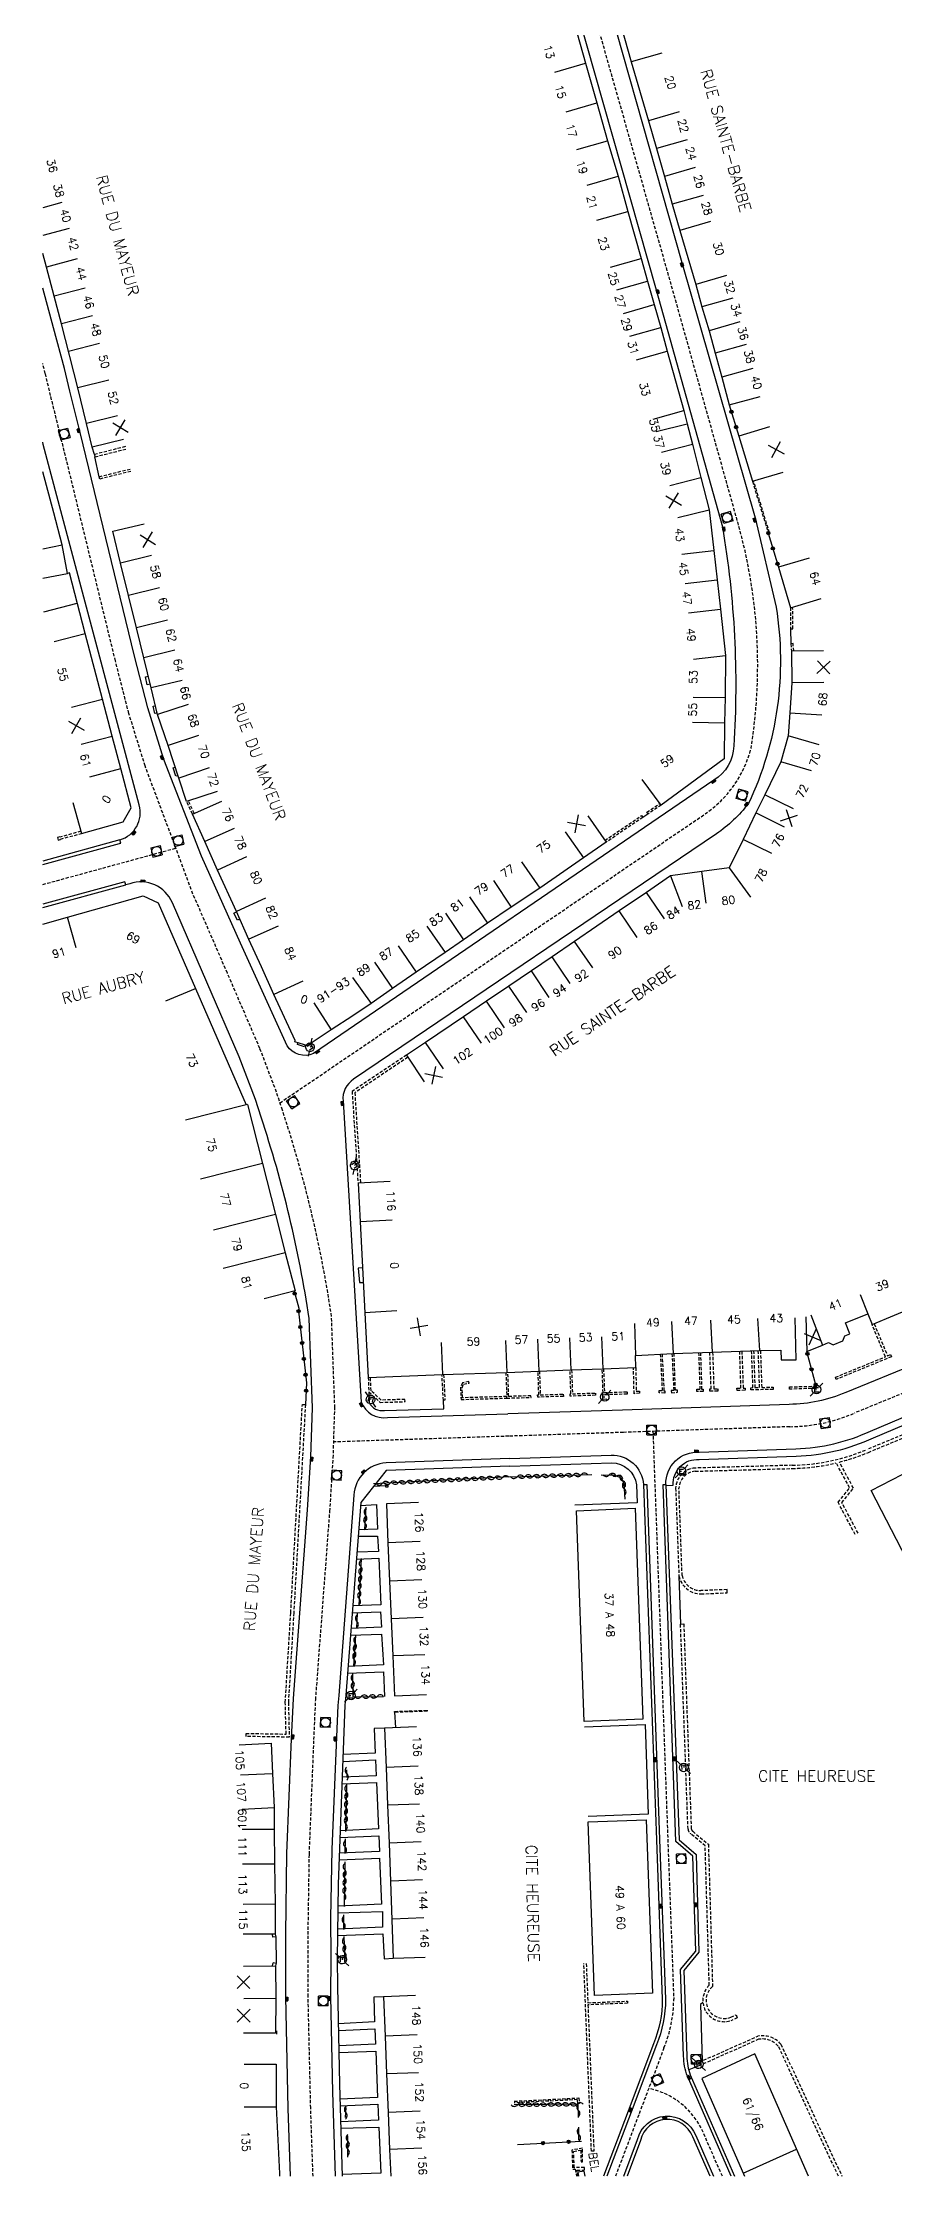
# Model space of a CAD drawing. Header units: millimetres. Extents: x 161000 to 162001, y 120999 to 122000.
# Drawn here: x 161000 to 161133, y 121000 to 121333.3 of the extents above; entities that cross this region are included whole.
import ezdxf
from ezdxf.enums import TextEntityAlignment as Align

# ---------------------------------------------------------------- set-up
doc = ezdxf.new("R2010")
doc.units = ezdxf.units.MM
doc.linetypes.add('DASHED', pattern=[0.75, 0.5, -0.25])
doc.layers.get('0').update_dxf_attribs({"linetype": 'CONTINUOUS'})
for name, color, linetype in [('W0001', 6, 'DASHED'), ('W0008', 7, 'CONTINUOUS'), ('W0100', 7, 'CONTINUOUS'), ('W0112', 1, 'DASHED'), ('W0310', 3, 'CONTINUOUS'), ('W0322', 7, 'CONTINUOUS'), ('W0334', 7, 'CONTINUOUS'), ('W0400', 7, 'CONTINUOUS'), ('W0420', 7, 'CONTINUOUS'), ('W0471', 7, 'CONTINUOUS'), ('W0984', 7, 'CONTINUOUS'), ('W0989', 7, 'CONTINUOUS'), ('W0991', 7, 'CONTINUOUS'), ('W1102', 7, 'CONTINUOUS')]:
    doc.layers.add(name, color=color, linetype=linetype)
doc.styles.get("Standard").update_dxf_attribs({"font": 'romans.shx', "width": 0.85})

# ---------------------------------------------------------------- blocks, each defined once
blk = doc.blocks.new('t991o')
at = {"color": 0, "linetype": 'Continuous'}
for p, q in [((-1, 1), (1, -1)), ((-1, -1), (1, 1))]:
    blk.add_line(p, q, dxfattribs=at)
blk = doc.blocks.new('t322o')
at = {"color": 0, "linetype": 'Continuous'}
for radius in [0.25, 0.15]:
    blk.add_circle((0, 0), radius, dxfattribs=at)
blk = doc.blocks.new('t310o')
at = {"color": 0, "linetype": 'Continuous'}
for centre, start, end in [((-0.5, 0.38), 216.8699, 323.1304), ((0.5, -0.37), 36.8699, 143.1303)]:
    blk.add_arc(centre, 0.625, start, end, dxfattribs=at)
blk = doc.blocks.new('T400')
for p, q in [((-0.15, 0.3), (0.15, 0.3)), ((-0.15, -0.25), (-0.15, 0.3)), ((-0.15, 0.15), (0.15, 0.15)), ((-0.15, 0), (0.15, 0)), ((0.15, 0.3), (0.15, -0.25)), ((-0.15, -0.15), (0.15, -0.15)), ((-0.15, -0.25), (-0.15, -0.3)), ((-0.15, -0.3), (0.15, -0.3)), ((0.15, -0.3), (0.15, -0.25))]:
    blk.add_line(p, q)
blk = doc.blocks.new('T420')
for p, q in [((0.75, 0.75), (-0.75, 0.75)), ((-0.75, 0.75), (-0.75, -0.75)), ((0.75, 0.75), (0.75, -0.75)), ((0.75, -0.75), (-0.75, -0.75))]:
    blk.add_line(p, q)
blk.add_ellipse((0, 0), major_axis=(-0.53, 0.53), ratio=1, start_param=3.926991, end_param=10.210176)
blk = doc.blocks.new('T471')
for p, q in [((-0.333334, 0.333334), (-0.333334, -0.333334)), ((-0.333334, 0.333334), (0.333334, 0.333334)), ((-0.333334, 0), (0, 0)), ((0.500001, 0.500001), (1.000002, 1.000002)), ((-0.500001, -0.500001), (-1.000002, -1.000002)), ((-0.333334, -0.333334), (0.333334, -0.333334))]:
    blk.add_line(p, q)
blk.add_ellipse((0, 0), major_axis=(0.471405, 0.471405), ratio=1, start_param=5.4977871438, end_param=11.780972451)

msp = doc.modelspace()

# ---------------------------------------------------------------- linework, layer by layer
at = {"layer": 'W0001', "flags": 128}
for points in [[(161037.06, 121167.68), (161103.38, 121212.76, 0.183576), (161110.62, 121223.1, 0.109257), (161108.58, 121258.2), (161098.19, 121295.34), (161072.51, 121385.82)], [(161106.13, 121000), (161103.13, 121006.88, 0.245709), (161094.63, 121013.72, 8.832956)]]:
    msp.add_lwpolyline(points, format="xyb", dxfattribs=at)
at = {"layer": 'W0001'}
for points in [[(161042.22, 121000), (161041.85, 121010.68), (161041.45, 121028.08), (161041.45, 121037.77), (161041.64, 121050.31), (161042.36, 121068.22), (161042.63, 121074.44), (161044.85, 121103.87), (161045.37, 121112.2), (161045.62, 121120.05), (161045.1, 121134.32, 0.043541), (161037.43, 121166.53), (161036.51, 121169.36), (161033.92, 121176.16), (161028.85, 121187.92), (161023.47, 121200.29), (161016, 121220.29), (161013.45, 121228.51), (161011.36, 121236.7), (161002.84, 121271.67), (161001.24, 121278.14), (161000.41, 121281.6), (161000, 121283.14)], [(161318.07, 121091.92), (161310.76, 121111.71), (161302.04, 121135.12), (161294.7, 121154.9), (161286.6, 121176.62, 0.423337), (161275.92, 121180.87), (161255.6, 121172.49), (161218.57, 121157.2), (161164.77, 121134.93), (161143.48, 121126.11), (161137.92, 121123.8), (161126.75, 121119.21, -0.099684), (161116.66, 121117.09), (161090.66, 121116.2), (161072.79, 121115.61)], [(161095.29, 121116.36), (161097.61, 121052.64), (161098.54, 121027.69, -0.097429), (161097.02, 121020.06), (161093.07, 121009.58), (161089.44, 121000, 0.158537)]]:
    msp.add_lwpolyline(points, format="xyb", dxfattribs=at)
at = {"layer": 'W0001', "flags": 128}
for points in [[(161000, 121201.78), (161020.79, 121207.47)], [(161072.79, 121115.61), (161045.45, 121114.7)]]:
    msp.add_lwpolyline(points, dxfattribs=at)
at = {"layer": 'W0008'}
for points in [[(161036.93, 121414.64), (161047.42, 121400.77), (161051.4, 121395.28), (161059.89, 121383.72), (161063.85, 121379.84), (161070.33, 121379.17, -0.252939), (161072.52, 121376.63), (161095.78, 121294.66), (161106.13, 121257.65), (161106.13, 121257.65, -0.058861), (161107.91, 121223.42, -0.254636), (161104.81, 121218.07), (161042.3, 121175.39, -0.379721), (161038.16, 121176.6), (161030.89, 121192.62), (161024.78, 121206.19), (161018.92, 121221.3), (161016.42, 121229.35), (161014.36, 121237.45), (161005.84, 121272.4), (161004.25, 121278.86), (161003.41, 121282.36), (161001.69, 121288.74), (161000, 121294.95)], [(161081.36, 121363.94), (161099.82, 121298.93), (161111.27, 121259.05), (161114.52, 121245.09, -0.152058), (161110.21, 121214.41, -0.075388), (161105.21, 121209.68), (161048.56, 121171.36, 0.29461), (161046.92, 121167.96), (161049.72, 121120.91), (161049.72, 121120.91, 0.336801), (161053.83, 121118.51), (161072.65, 121119.09)], [(161000, 121204.88), (161012.02, 121208.19, 0.009976), (161012.21, 121208.24), (161012.06, 121208.74, 0.410853), (161015.06, 121214.22), (161000.1, 121270.52), (161000, 121270.89, 0.395662)], [(161038.72, 121000), (161038.35, 121010.57), (161037.95, 121028.04), (161037.95, 121037.8), (161038.14, 121050.41), (161038.87, 121068.36), (161039.14, 121074.64), (161041.36, 121104.11), (161041.88, 121112.36), (161042.12, 121120.04), (161041.61, 121134, 0.043302), (161034.1, 121165.44), (161033.21, 121168.2), (161030.68, 121174.84), (161025.64, 121186.53), (161020.25, 121198.92, 0.397606), (161013.6, 121201.88), (161012.98, 121201.71), (161012.85, 121202.18), (161000, 121198.7)], [(161327.47, 121085.24, -0.223892), (161322.47, 121090.04), (161317.18, 121104.19), (161305.37, 121136.14), (161298.02, 121155.89), (161285.85, 121188.77), (161254.32, 121175.73), (161217.24, 121160.43), (161163.43, 121138.15), (161142.14, 121129.33), (161136.59, 121127.02), (161125.39, 121122.43, -0.100477), (161116.59, 121120.58), (161090.54, 121119.69), (161072.65, 121119.09)], [(161107.5, 121000), (161100.67, 121015.66, -0.090366), (161100.09, 121018.76), (161099.59, 121032.31), (161101.97, 121035.17), (161101.54, 121050.01), (161098.89, 121052.32), (161096.87, 121108.05), (161097.31, 121108.07, -0.438884), (161102.52, 121113.12), (161117.6, 121113.64, 0.100874), (161129.25, 121116.4), (161135.79, 121119.16, -0.394731), (161142.78, 121116.75), (161154.81, 121093.57, -0.160283), (161157.08, 121080.85), (161154.32, 121056.82, 0.141719), (161155.63, 121035.02), (161162.06, 121017.77, -0.050281), (161163.92, 121011.28), (161165.68, 121000, -0.393556)], [(161072.93, 121112.12), (161053.63, 121111.44, 0.384303), (161048.6, 121106.4), (161046.25, 121075.08), (161046.09, 121073.56), (161045.87, 121068.67), (161045.13, 121051.03), (161044.96, 121040.38), (161044.98, 121034.26), (161044.94, 121028.08), (161045.24, 121013.17), (161045.68, 121000)], [(161072.93, 121112.12), (161088.76, 121112.62, -0.41183), (161093.8, 121108.06), (161094.32, 121108.08), (161096.34, 121052.59), (161097.27, 121027.66, -0.097353), (161095.84, 121020.53), (161091.88, 121010.03), (161088.08, 121000, 0.157207)], [(161090.73, 121000), (161092.88, 121005.75, -0.732118), (161101.98, 121006.37), (161104.76, 121000)]]:
    msp.add_lwpolyline(points, format="xyb", dxfattribs=at)
at = {"layer": 'W0100'}
for points in [[(161088.85, 121341.05), (161091.87, 121330.27), (161094.58, 121321.07), (161095.83, 121316.73), (161097.09, 121312.39), (161098.32, 121308.04), (161099.49, 121303.95), (161101.97, 121295.48), (161102.95, 121292.01), (161104.06, 121288.25), (161105.03, 121284.78), (161106.05, 121281.03), (161107.22, 121276.71), (161112.04, 121278.01)], [(161082.99, 121336.37), (161084.78, 121330.05), (161086.55, 121323.86), (161088.22, 121317.95), (161089.84, 121312.43), (161091.36, 121306.9), (161093.45, 121299.54), (161094.46, 121296.02), (161095.51, 121292.37), (161096.51, 121288.78), (161097.54, 121285.11), (161100.13, 121275.82), (161100.66, 121273.76), (161101.47, 121270.56), (161102.79, 121265.34), (161104.06, 121260.31), (161104.79, 121253.94), (161105.83, 121244.78), (161106.64, 121237.56), (161106.55, 121230.99), (161106.47, 121227.03), (161106.42, 121221.41), (161096.6, 121214.17), (161093.63, 121218.19)], [(161012.6, 121271.31), (161007.75, 121270.11), (161006.84, 121273.78), (161005.49, 121279.38), (161002.92, 121289.33), (161001.78, 121293.67), (161000.57, 121298.21), (161000, 121300.34)], [(161113.49, 121273.27), (161108.7, 121271.83), (161110.83, 121264.76), (161115.62, 121266.2)], [(161004.7, 121214.57), (161006.04, 121209.75), (161012.59, 121211.57), (161013.82, 121213.74), (161012.2, 121219.88), (161010.87, 121224.97), (161009.33, 121230.75), (161006.63, 121240.99), (161004.19, 121250.44), (161003.89, 121250.36), (161003.04, 121254.81), (161001.73, 121259.83), (161000, 121266.23)], [(161027.22, 121216.31), (161022.48, 121214.73), (161021.26, 121218.4), (161019.57, 121223.51), (161017.95, 121228.31), (161016.94, 121232.49), (161014.65, 121241.87), (161012.16, 121251.96), (161010.96, 121256.99), (161015.83, 121258.14)], [(161119.7, 121252.75), (161114.9, 121251.34), (161116.76, 121245.02), (161121.56, 121246.43)], [(161121.93, 121238.26), (161116.93, 121238.22), (161116.97, 121233.28), (161116.66, 121228.6), (161121.65, 121228.27)], [(161121.24, 121223.58), (161116.43, 121224.98), (161115.25, 121220.92), (161112.76, 121215.78), (161111.37, 121212.95), (161109.36, 121208.8), (161107.2, 121204.38), (161102.95, 121203.82), (161098.01, 121203.11), (161094.28, 121200.55), (161090, 121197.65), (161083.07, 121192.86), (161079.54, 121190.46), (161076.31, 121188.28), (161072.81, 121185.91), (161069.31, 121183.54), (161065.73, 121181.12), (161059.8, 121177.11), (161056.79, 121175.12), (161059.55, 121170.95)], [(161085.12, 121212.48), (161087.98, 121208.38), (161084.45, 121205.92), (161077.61, 121201.21), (161073.18, 121198.25), (161069.47, 121195.72), (161065.72, 121193.15), (161062.86, 121191.17), (161058.33, 121188.09), (161054.63, 121185.54), (161051.28, 121183.18), (161048.41, 121181.26), (161045.07, 121179.1), (161041.44, 121176.71), (161041.41, 121176.6), (161039.36, 121177.21), (161039.4, 121177.39), (161036.09, 121184.6), (161034.16, 121188.92), (161032.21, 121193.21), (161030.24, 121197.57), (161027.3, 121204.01), (161025.32, 121208.49), (161023.4, 121212.77), (161027.96, 121214.82)], [(161000, 121195.6), (161003.88, 121196.7), (161015.7, 121200), (161018.04, 121198.93), (161023.87, 121185.54), (161031.76, 121167.37)], [(161054.24, 121155.37), (161049.24, 121155.11), (161049.56, 121149.1), (161050.31, 121134.9), (161050.84, 121124.78), (161062.44, 121125.23), (161072.46, 121125.58)], [(161072.46, 121125.58), (161077.45, 121125.78), (161082.46, 121125.95), (161087.46, 121126.14), (161092.62, 121126.32), (161092.56, 121128.22), (161098.43, 121128.52), (161104.54, 121128.73), (161111.91, 121128.98), (161115.29, 121129.05), (161115.32, 121127.51), (161117.65, 121127.56), (161117.5, 121134.1)], [(161119.19, 121134.23), (161119.31, 121128.86), (161121.79, 121129.84), (161122.73, 121130.23), (161123.45, 121129.9), (161124.94, 121130.48), (161125.27, 121131.29), (161126.04, 121131.61), (161125.35, 121133.31), (161128.83, 121134.74), (161129.52, 121133.03), (161136.49, 121135.96)], [(161058.66, 121105.24), (161053.67, 121105.03), (161053.92, 121098.93), (161054.18, 121092.94), (161054.43, 121087.08), (161054.66, 121081.28), (161054.93, 121075.03), (161059.92, 121075.25)], [(161030.67, 121067.41), (161035.66, 121067.64), (161035.88, 121062.92), (161036.16, 121057.61), (161036.16, 121054.2), (161036.2, 121048.83), (161036.29, 121042.58), (161036.31, 121037.85), (161031.31, 121037.82)], [(161058.35, 121070.2), (161053.36, 121069.99), (161053.62, 121063.88), (161053.86, 121057.95), (161054.11, 121052.02), (161054.72, 121034.07), (161059.71, 121034.24)], [(161031.35, 121032.83), (161036.35, 121032.87), (161036.39, 121027.83), (161036.38, 121022.38), (161031.38, 121022.38)], [(161058.21, 121028.23), (161053.22, 121028.03), (161053.47, 121021.9), (161053.71, 121015.99), (161053.94, 121009.99), (161054.18, 121004.2), (161054.37, 121000)], [(161031.47, 121017.53), (161036.47, 121017.53), (161036.46, 121010.84), (161036.97, 121000.43), (161037, 121000)], [(161119.57, 121000), (161111.22, 121019.11), (161102.93, 121015.28), (161109.61, 121000)], [(161084.7, 121000), (161084.57, 121000.8), (161083.55, 121000.65), (161083.65, 121000)]]:
    msp.add_lwpolyline(points, dxfattribs=at)
at = {"layer": 'W0100', "flags": 128}
msp.add_lwpolyline([(161031.98, 121167.43), (161034.32, 121158.22), (161036.35, 121150.26), (161037.88, 121144.26), (161039.4, 121138.29), (161034.56, 121137.06)], dxfattribs=at)
at = {"layer": 'W0100'}
for points in [[(161144.45, 121077.93), (161129.37, 121107.14), (161137.44, 121111.31), (161152.52, 121082.11)], [(161084.56, 121071.04), (161083.38, 121103.97), (161092.51, 121104.34), (161093.7, 121071.42)], [(161094.25, 121055.7), (161095.24, 121028.6), (161086.17, 121028.27), (161085.19, 121055.38)]]:
    msp.add_lwpolyline(points, close=True, dxfattribs=at)
at = {"layer": 'W0112'}
for points in [[(161012.92, 121270.17), (161008.07, 121268.95), (161008.16, 121268.58), (161013.01, 121269.8)], [(161013.76, 121266.31), (161008.91, 121265.11), (161008.82, 121265.48), (161013.67, 121266.68)], [(161110.83, 121264.76), (161113.31, 121256.67), (161113.49, 121256.73), (161111.01, 121264.82)], [(161116.76, 121245.02), (161116.79, 121241.74), (161117.14, 121241.74), (161117.11, 121245.03)], [(161117.28, 121238.26), (161117.17, 121239.4), (161116.82, 121239.36), (161116.93, 121238.22)], [(161023.4, 121212.77), (161022.48, 121214.73)], [(161023.67, 121212.9), (161022.76, 121214.83)], [(161096.6, 121214.17), (161094.51, 121212.79), (161094.32, 121213.08), (161096.4, 121214.46)], [(161087.78, 121208.67), (161093.53, 121212.55), (161093.72, 121212.26), (161087.98, 121208.38)], [(161005.95, 121210.1), (161002.7, 121209.17), (161002.67, 121209.25), (161002.29, 121209.14), (161002.41, 121208.68), (161002.8, 121208.79), (161002.77, 121208.88), (161006.04, 121209.75)], [(161056.79, 121175.12), (161048.32, 121169.46), (161049.24, 121155.11)], [(161057.01, 121174.79), (161048.74, 121169.25), (161049.64, 121155.13)], [(161040.01, 121135.62), (161040.05, 121135.19)], [(161129.83, 121133.17), (161131.94, 121128.15), (161132.41, 121128.35), (161132.54, 121128.02), (161123.92, 121124.48), (161123.79, 121124.81), (161131.61, 121128.02), (161129.51, 121133.03)], [(161096.72, 121128.43), (161097.02, 121122.71), (161097.15, 121122.7), (161097.14, 121122.35), (161096.25, 121122.39), (161096.26, 121122.74), (161096.79, 121122.72), (161096.5, 121128.42)], [(161098.26, 121128.51), (161098.55, 121122.77), (161098.16, 121122.74), (161098.19, 121122.39), (161099.14, 121122.46), (161099.12, 121122.81), (161098.8, 121122.79), (161098.6, 121128.53)], [(161102.71, 121128.67), (161102.9, 121122.93), (161103.15, 121122.93), (161103.14, 121122.58), (161102.14, 121122.58), (161102.14, 121122.93), (161102.67, 121122.93), (161102.48, 121128.66)], [(161104.61, 121128.73), (161104.8, 121122.99), (161105.43, 121122.99), (161105.43, 121122.64), (161104.18, 121122.63), (161104.17, 121122.98), (161104.38, 121122.98), (161104.18, 121128.72)], [(161109.18, 121128.89), (161109.38, 121123.12), (161109.67, 121123.13), (161109.68, 121122.78), (161108.42, 121122.74), (161108.4, 121123.09), (161109.04, 121123.11), (161108.84, 121128.88)], [(161112.08, 121128.98), (161112.28, 121123.22), (161114.06, 121123.27), (161114.07, 121122.92), (161110.6, 121122.83), (161110.59, 121123.18), (161110.91, 121123.19), (161110.71, 121128.94)], [(161111.01, 121128.95), (161111.21, 121123.19), (161111.94, 121123.21), (161111.74, 121128.97)], [(161050.84, 121124.78), (161050.92, 121122.55), (161052.69, 121120.88), (161056.59, 121121.01), (161056.57, 121121.36), (161052.83, 121121.24), (161051.27, 121122.71), (161051.19, 121124.79)], [(161062.61, 121125.23), (161062.82, 121121.21), (161062.57, 121121.19), (161062.35, 121125.22)], [(161072.47, 121121.55), (161076.26, 121121.67), (161076.25, 121121.92), (161072.76, 121121.81), (161072.65, 121125.58)], [(161077.58, 121125.79), (161077.7, 121122.07), (161081.3, 121122.18), (161081.31, 121121.83), (161077.3, 121121.7), (161077.29, 121122.05), (161077.47, 121122.06), (161077.35, 121125.78)], [(161082.6, 121125.96), (161082.72, 121122.23), (161086.3, 121122.35), (161086.32, 121122), (161082.37, 121121.87), (161082.36, 121122.22), (161082.48, 121122.23), (161082.36, 121125.95)], [(161087.58, 121126.14), (161087.72, 121122.41), (161091.25, 121122.54), (161091.26, 121122.19), (161087.4, 121122.05), (161087.38, 121122.4), (161087.51, 121122.41), (161087.37, 121126.13)], [(161092.61, 121126.32), (161092.7, 121122.62), (161093.2, 121122.66), (161093.22, 121122.31), (161092.35, 121122.24), (161092.26, 121126.3)], [(161126.88, 121100.23), (161124.21, 121105.28), (161126.01, 121107.55), (161123.91, 121111.43)], [(161127.33, 121100.46), (161124.81, 121105.23), (161126.61, 121107.49), (161124.41, 121111.56)], [(161038.51, 121069.08), (161038.49, 121069.08)], [(161036.31, 121037.85), (161036.39, 121037.41), (161035.96, 121037.34), (161035.87, 121037.85)], [(161035.9, 121032.87), (161036.01, 121033.4), (161036.44, 121033.32), (161036.35, 121032.87)], [(161084.88, 121033.23), (161085.13, 121027.11), (161091.34, 121027.37), (161091.33, 121027.04), (161085.14, 121026.79), (161086.07, 121003.95), (161085.69, 121003.93), (161084.5, 121033.22)], [(161036.53, 121022.72), (161036.54, 121022.02)], [(161073.63, 121011.73), (161083.74, 121012.24), (161083.8, 121011.4), (161083.55, 121011.38), (161083.51, 121011.98), (161073.63, 121011.48)], [(161084.31, 121002.24), (161084.28, 121004.38), (161082.64, 121004.1), (161082.76, 121001.1), (161083.14, 121001.11), (161083.36, 121000)], [(161083.61, 121000), (161083.43, 121000.95), (161084.61, 121000.99), (161084.6, 121001.37), (161083, 121001.35), (161082.9, 121003.89), (161084.04, 121004.08), (161084.06, 121002.24), (161084.31, 121002.24)]]:
    msp.add_lwpolyline(points, dxfattribs=at)
for points in [[(161066.55, 121124.15), (161065.54, 121123.96), (161065.24, 121123.19), (161065.33, 121121.34), (161072.47, 121121.55), (161072.47, 121121.8), (161065.57, 121121.6), (161065.5, 121123.15), (161065.72, 121123.74), (161066.6, 121123.9)], [(161120.8, 121123.08), (161116.61, 121122.95), (161116.6, 121123.3), (161120.79, 121123.43)], [(161038.01, 121069.08), (161037.88, 121074.02), (161038.74, 121088.05), (161040.55, 121120.58), (161041.03, 121120.55), (161039.21, 121088.02), (161038.36, 121074.01), (161038.5, 121068.6), (161031.75, 121068.7), (161031.75, 121069.18)], [(161053.88, 121107.95), (161053.88, 121107.65), (161053.6, 121107.65), (161053.6, 121107.95)], [(161060.05, 121072.65), (161054.95, 121072.48), (161054.95, 121072.63), (161060.05, 121072.79)]]:
    msp.add_lwpolyline(points, close=True, dxfattribs=at)
at = {"layer": 'W0112', "flags": 128}
msp.add_lwpolyline([(161072.32, 121125.57), (161072.47, 121121.8)], dxfattribs=at)
at = {"layer": 'W0112'}
for points in [[(161124.41, 121111.56, 0.037185), (161128.93, 121113.08), (161136.51, 121116.21, -0.362336), (161142.32, 121114.14), (161145.94, 121107.14), (161146.39, 121107.37), (161142.76, 121114.38, 0.363622), (161136.33, 121116.67), (161128.74, 121113.54, -0.09525), (161117.06, 121111.06), (161101.88, 121110.63, 0.384895), (161098.84, 121107.49), (161099.35, 121093.77, 0.352399), (161102.8, 121090.97), (161106.89, 121091.14), (161106.87, 121091.65), (161102.79, 121091.48, -0.347479), (161099.85, 121093.83), (161099.35, 121107.49, -0.382146), (161101.91, 121110.13), (161117.07, 121110.56, 0.053775), (161123.91, 121111.43)], [(161124.25, 121000), (161114.86, 121020.35, 0.261672), (161111.8, 121021.4), (161102.72, 121017.37), (161102.52, 121017.83), (161111.65, 121021.88, -0.271476), (161115.28, 121020.63), (161124.81, 121000)]]:
    msp.add_lwpolyline(points, format="xyb", dxfattribs=at)
msp.add_lwpolyline([(161108.47, 121024.74), (161107.65, 121024.4, -0.823995), (161104.09, 121029.84), (161103.45, 121051.63), (161101.19, 121053.5, -0.192216), (161100.77, 121054.25), (161099.6, 121086.26), (161100.1, 121086.28), (161101.27, 121054.3, 0.184227), (161101.51, 121053.89), (161103.95, 121051.87), (161104.6, 121029.63, 0.856039), (161107.45, 121024.86), (161108.28, 121025.21)], format="xyb", close=True, dxfattribs=at)
at = {"layer": 'W0310'}
for points in [[(161073.03, 121109.24), (161051.67, 121108.19)], [(161073.03, 121109.24), (161085.73, 121109.61)], [(161087.22, 121109.58), (161089.41, 121109.52), (161090.39, 121109.05), (161090.74, 121108.18), (161090.92, 121105.77)], [(161050.47, 121104.53), (161050.27, 121101.01)], [(161049.71, 121096.5), (161049.35, 121089.11)], [(161049.11, 121087.93), (161049.01, 121085.6)], [(161048.87, 121084.5), (161048.55, 121079.69)], [(161048.4, 121078.61), (161048.41, 121074.92), (161053.24, 121074.96)], [(161047.44, 121061.32), (161047.31, 121053.86)], [(161047.46, 121063.49), (161047.48, 121062.29)], [(161047.25, 121052.72), (161047.17, 121050.41)], [(161047.18, 121049.13), (161047.07, 121042.14)], [(161046.99, 121040.84), (161046.99, 121038.56)], [(161047.03, 121037.48), (161047.18, 121033.66)], [(161047.28, 121009.17), (161047.37, 121010.73)], [(161047.65, 121003.01), (161047.64, 121006.3)]]:
    msp.add_lwpolyline(points, dxfattribs=at)
at = {"layer": 'W0310', "flags": 128}
for points in [[(161083.65, 121009.17), (161083.63, 121011.27), (161073.63, 121011.18)], [(161083.73, 121005.71), (161083.72, 121007.67)]]:
    msp.add_lwpolyline(points, dxfattribs=at)
at = {"layer": 'W0322'}
msp.add_line((161074.14, 121004.98), (161084.13, 121005.51), dxfattribs=at)
for points in [[(161107.22, 121276.71), (161108.7, 121271.83)], [(161113.31, 121256.67), (161114.9, 121251.34)], [(161039.25, 121138.25), (161040.01, 121135.62)], [(161039.96, 121135.14), (161041.19, 121123.92), (161041.03, 121120.55)], [(161120.77, 121123.43), (161119.31, 121128.86)]]:
    msp.add_lwpolyline(points, dxfattribs=at)
at = {"layer": 'W0334'}
for points in [[(161008.07, 121268.95), (161007.75, 121270.11)], [(161008.82, 121265.48), (161008.16, 121268.58)], [(161116.79, 121241.74), (161116.82, 121239.36)], [(161016.8, 121233.06), (161016.34, 121232.95), (161016.05, 121234.23), (161016.49, 121234.33)], [(161017.89, 121228.58), (161017.52, 121228.49), (161017.27, 121229.62), (161017.61, 121229.7)], [(161116.66, 121228.6), (161116.43, 121224.98)], [(161021.13, 121218.79), (161020.81, 121218.68), (161020.4, 121219.99), (161020.7, 121220.09)], [(161094.51, 121212.79), (161093.72, 121212.26)], [(161030.78, 121196.37), (161030.42, 121196.21), (161029.86, 121197.32), (161030.27, 121197.51)], [(161040.99, 121176.73), (161040.89, 121176.4), (161039.78, 121176.79), (161039.86, 121177.06)], [(161049.94, 121141.91), (161049.28, 121141.87), (161049.47, 121139.6), (161050.06, 121139.63)], [(161072.97, 121110.95), (161053.65, 121110.26), (161049.67, 121105.23), (161047.32, 121075.15), (161047.17, 121073.62), (161046.16, 121045.63), (161046.01, 121033.94), (161046.06, 121029.65), (161046.33, 121014.38), (161046.69, 121001.72), (161046.76, 121000)], [(161051.71, 121107.81), (161053.6, 121107.91)], [(161049.63, 121104.8), (161052.11, 121104.96), (161052.27, 121101.07), (161049.33, 121100.97)], [(161049.26, 121099.97), (161052.28, 121100.01), (161052.44, 121097.58), (161049.06, 121097.47)], [(161048.98, 121096.42), (161052.47, 121096.55), (161052.78, 121089.28), (161048.41, 121089.1)], [(161099.35, 121093.77), (161099.6, 121086.26)], [(161048.32, 121088.01), (161052.76, 121088.18), (161052.92, 121085.79), (161048.13, 121085.58)], [(161048.05, 121084.53), (161052.93, 121084.71), (161053.21, 121079.92), (161047.67, 121079.62)], [(161047.59, 121078.59), (161053.22, 121078.82), (161053.39, 121074.93)], [(161054.95, 121072.48), (161055.08, 121070.08)], [(161053.36, 121069.99), (161051.77, 121069.94), (161051.9, 121066.08), (161046.89, 121065.89)], [(161084.6, 121070.19), (161094.06, 121070.56), (161094.57, 121056.55), (161085.16, 121056.18)], [(161046.85, 121064.79), (161051.98, 121065.08), (161052.07, 121062.57), (161046.76, 121062.36)], [(161046.73, 121061.3), (161052.14, 121061.49), (161052.46, 121054.27), (161046.46, 121053.97)], [(161046.43, 121052.93), (161052.49, 121053.17), (161052.62, 121050.74), (161046.34, 121050.47)], [(161046.3, 121049.44), (161052.59, 121049.68), (161052.91, 121042.52), (161046.12, 121042.2)], [(161046.11, 121041.17), (161053.04, 121041.38), (161053.08, 121038.93), (161046.07, 121038.59)], [(161046.06, 121037.61), (161053.14, 121037.86), (161053.34, 121033.98), (161054.72, 121034.07)], [(161036.39, 121037.41), (161036.44, 121033.32)], [(161053.22, 121028.03), (161051.7, 121028.01), (161051.82, 121024.11), (161046.16, 121023.84)], [(161103.1, 121027.14), (161102.73, 121026.82), (161102.97, 121018.03)], [(161046.18, 121022.77), (161051.87, 121023.06), (161051.97, 121020.64), (161046.22, 121020.38)], [(161046.24, 121019.34), (161052.02, 121019.54), (161052.29, 121012.33), (161046.39, 121012.04)], [(161102.72, 121017.37), (161100.88, 121016.62)], [(161046.42, 121011.03), (161052.34, 121011.25), (161052.46, 121008.76), (161046.49, 121008.52)], [(161046.52, 121007.52), (161052.51, 121007.68), (161052.82, 121000.51), (161046.75, 121000.31)]]:
    msp.add_lwpolyline(points, dxfattribs=at)
at = {"layer": 'W0334', "flags": 128}
for points in [[(161012.06, 121208.74), (161000, 121205.41)], [(161000, 121198.19), (161012.98, 121201.71)]]:
    msp.add_lwpolyline(points, dxfattribs=at)
at = {"layer": 'W0334'}
for points in [[(161050.92, 121122.55), (161050.98, 121120.88, 0.339495), (161053.35, 121119.63), (161062.66, 121119.9), (161062.57, 121121.19)], [(161097.31, 121107.93), (161098.46, 121107.94, -0.454765), (161102.51, 121111.97), (161117.64, 121112.49, 0.100696), (161129.72, 121115.35), (161136.25, 121118.1, -0.395219), (161141.76, 121116.21), (161142.51, 121114.76, -0.1606)], [(161072.97, 121110.95), (161088.81, 121111.45, -0.382792), (161092.71, 121108.02), (161092.81, 121105.18), (161083.1, 121104.83)], [(161093.8, 121108.06), (161095.84, 121052.57), (161096.76, 121027.66, -0.097217), (161095.37, 121020.7), (161091.41, 121010.2), (161087.55, 121000, 0.156748)], [(161097.31, 121108.07), (161099.38, 121052.55), (161102.03, 121050.25), (161102.47, 121034.99), (161100.1, 121032.14), (161100.59, 121018.76, 0.090014), (161101.13, 121015.85), (161108.04, 121000)], [(161104.21, 121000), (161101.51, 121006.19, 0.734707), (161093.36, 121005.61), (161091.27, 121000, 0.148581)]]:
    msp.add_lwpolyline(points, format="xyb", dxfattribs=at)
at = {"layer": 'W1102'}
for p, q in [((161096.69, 121331.62), (161091.87, 121330.27)), ((161079.97, 121328.69), (161084.78, 121330.05)), ((161081.74, 121322.49), (161086.55, 121323.86)), ((161099.38, 121322.48), (161094.58, 121321.07)), ((161083.41, 121316.59), (161088.22, 121317.95)), ((161100.63, 121318.12), (161095.83, 121316.73)), ((161085.04, 121311.02), (161089.84, 121312.43)), ((161101.89, 121313.79), (161097.09, 121312.39)), ((161003.01, 121308.29), (161000, 121307.45)), ((161103.13, 121309.4), (161098.32, 121308.04)), ((161004.14, 121304.23), (161000, 121303.13)), ((161086.54, 121305.57), (161091.36, 121306.9)), ((161104.3, 121305.33), (161099.49, 121303.95)), ((161005.4, 121299.5), (161000.57, 121298.21)), ((161088.65, 121298.18), (161093.45, 121299.54)), ((161006.61, 121294.94), (161001.78, 121293.67)), ((161089.65, 121294.65), (161094.46, 121296.02)), ((161106.77, 121296.88), (161101.97, 121295.48)), ((161090.7, 121290.99), (161095.51, 121292.37)), ((161107.76, 121293.37), (161102.95, 121292.01)), ((161007.76, 121290.58), (161002.92, 121289.33)), ((161091.69, 121287.44), (161096.51, 121288.78)), ((161108.86, 121289.66), (161104.06, 121288.25)), ((161004.01, 121285.11), (161008.85, 121286.36)), ((161092.73, 121283.75), (161097.54, 121285.11)), ((161109.85, 121286.12), (161105.03, 121284.78)), ((161110.88, 121282.36), (161106.05, 121281.03)), ((161010.35, 121280.55), (161005.49, 121279.38)), ((161011.7, 121274.98), (161006.84, 121273.78)), ((161095.31, 121274.48), (161100.13, 121275.82)), ((161095.82, 121272.52), (161100.66, 121273.76)), ((161096.63, 121269.33), (161101.47, 121270.56)), ((161097.94, 121264.12), (161102.79, 121265.34)), ((161099.17, 121259.08), (161104.06, 121260.31)), ((161000, 121254.23), (161003.04, 121254.81)), ((161017.01, 121253.16), (161012.16, 121251.96)), ((161099.82, 121253.38), (161104.79, 121253.94)), ((161000, 121249.62), (161003.89, 121250.36)), ((161018.26, 121248.1), (161013.4, 121246.9)), ((161100.34, 121248.8), (161105.31, 121249.36)), ((161000.19, 121244.37), (161005.41, 121245.72)), ((161100.86, 121244.21), (161105.83, 121244.78)), ((161001.8, 121239.71), (161006.63, 121240.99)), ((161019.5, 121243.05), (161014.65, 121241.87)), ((161020.65, 121238.37), (161015.79, 121237.18)), ((161101.63, 121236.99), (161106.64, 121237.56)), ((161004.5, 121229.47), (161009.33, 121230.75)), ((161021.79, 121233.67), (161016.94, 121232.49)), ((161101.55, 121231.06), (161106.55, 121230.99)), ((161121.97, 121233.32), (161116.97, 121233.28)), ((161022.71, 121229.92), (161017.95, 121228.31)), ((161006.03, 121223.69), (161010.87, 121224.97)), ((161024.32, 121225.07), (161019.57, 121223.51)), ((161101.47, 121227.14), (161106.47, 121227.03)), ((161120.05, 121219.52), (161115.25, 121220.92)), ((161007.37, 121218.61), (161012.2, 121219.88)), ((161026, 121219.98), (161021.26, 121218.4)), ((161117.26, 121213.6), (161112.76, 121215.78)), ((161115.85, 121210.74), (161111.37, 121212.95)), ((161029.9, 121210.51), (161025.32, 121208.49)), ((161081.59, 121210.02), (161084.45, 121205.92)), ((161113.86, 121206.63), (161109.36, 121208.8)), ((161031.85, 121206.09), (161027.3, 121204.01)), ((161074.78, 121205.33), (161077.61, 121201.21)), ((161107.2, 121204.38), (161110.51, 121199.78)), ((161070.4, 121202.41), (161073.18, 121198.25)), ((161098.01, 121203.11), (161099.87, 121198.32)), ((161103.6, 121198.86), (161102.95, 121203.82)), ((161034.79, 121199.63), (161030.24, 121197.57)), ((161066.65, 121199.85), (161069.47, 121195.72)), ((161092.81, 121193.51), (161090, 121197.65)), ((161097.11, 121196.43), (161094.28, 121200.55)), ((161005.22, 121191.88), (161003.88, 121196.7)), ((161036.76, 121195.28), (161032.21, 121193.22)), ((161060.01, 121195.27), (161062.86, 121191.17)), ((161062.9, 121197.28), (161065.72, 121193.15)), ((161055.52, 121192.22), (161058.33, 121188.09)), ((161085.92, 121188.75), (161083.07, 121192.86)), ((161051.8, 121189.66), (161054.63, 121185.54)), ((161079.11, 121184.14), (161076.31, 121188.28)), ((161082.35, 121186.33), (161079.54, 121190.46)), ((161019.25, 121183.63), (161023.87, 121185.55)), ((161040.64, 121186.69), (161036.09, 121184.6)), ((161048.4, 121187.27), (161051.28, 121183.18)), ((161075.61, 121181.77), (161072.81, 121185.91)), ((161042.36, 121183.3), (161045.07, 121179.1)), ((161068.52, 121176.98), (161065.73, 121181.12)), ((161072.12, 121179.4), (161069.31, 121183.54)), ((161062.6, 121172.97), (161059.8, 121177.11)), ((161054.55, 121149.35), (161049.56, 121149.1)), ((161127.64, 121137.74), (161128.83, 121134.74)), ((161055.3, 121135.17), (161050.31, 121134.9)), ((161119.93, 121134.54), (161121.79, 121129.84)), ((161077.26, 121130.78), (161077.45, 121125.78)), ((161082.29, 121130.95), (161082.46, 121125.95)), ((161087.28, 121131.13), (161087.46, 121126.14)), ((161092.4, 121133.22), (161092.56, 121128.22)), ((161098.18, 121133.51), (161098.43, 121128.52)), ((161104.28, 121133.72), (161104.54, 121128.73)), ((161111.6, 121133.97), (161111.91, 121128.98)), ((161062.24, 121130.22), (161062.44, 121125.23)), ((161072.28, 121130.57), (161072.46, 121125.58)), ((161058.92, 121099.14), (161053.92, 121098.93)), ((161059.18, 121093.16), (161054.18, 121092.94)), ((161059.43, 121087.29), (161054.43, 121087.08)), ((161059.66, 121081.48), (161054.66, 121081.28)), ((161030.89, 121062.69), (161035.88, 121062.92)), ((161058.61, 121064.09), (161053.62, 121063.88)), ((161031.16, 121057.35), (161036.16, 121057.61)), ((161058.86, 121058.15), (161053.86, 121057.95)), ((161031.16, 121054.21), (161036.16, 121054.2)), ((161059.11, 121052.23), (161054.11, 121052.02)), ((161031.2, 121048.79), (161036.2, 121048.83)), ((161059.31, 121046.29), (161054.36, 121046.09)), ((161031.29, 121042.51), (161036.29, 121042.58)), ((161059.51, 121040.36), (161054.61, 121040.16)), ((161031.39, 121027.79), (161036.39, 121027.83)), ((161058.46, 121022.1), (161053.47, 121021.9)), ((161058.7, 121016.19), (161053.71, 121015.99)), ((161031.46, 121010.85), (161036.46, 121010.84)), ((161058.94, 121010.18), (161053.94, 121009.99)), ((161059.18, 121004.41), (161054.18, 121004.2)), ((161109.39, 121000.51), (161117.72, 121004.24))]:
    msp.add_line(p, q, dxfattribs=at)
at = {"layer": 'W1102', "flags": 128}
for points in [[(161031.98, 121167.43), (161022.29, 121164.97)], [(161034.32, 121158.22), (161024.62, 121155.76)], [(161036.35, 121150.26), (161026.66, 121147.79)], [(161037.88, 121144.26), (161028.19, 121141.79)]]:
    msp.add_lwpolyline(points, dxfattribs=at)

# ---------------------------------------------------------------- block references
at = {"layer": 'W0310'}
for p, rotation in [((161053.07, 121108.26), 182.809839311803), ((161054.31, 121108.32), 182.809839311803), ((161055.56, 121108.38), 182.809839311803), ((161056.81, 121108.44), 182.809839311803), ((161058.06, 121108.5), 182.809839311803), ((161059.31, 121108.56), 182.809839311803), ((161060.56, 121108.62), 182.809839311803), ((161061.8, 121108.68), 182.809839311803), ((161063.05, 121108.75), 182.809839311803), ((161064.3, 121108.81), 182.809839311803), ((161065.55, 121108.87), 182.809839311803), ((161066.8, 121108.93), 182.809839311803), ((161068.05, 121108.99), 182.809839311803), ((161069.3, 121109.05), 182.809839311803), ((161070.54, 121109.11), 182.809839311803), ((161071.79, 121109.17), 182.809839311803), ((161074.1, 121109.27), 1.7089005491442), ((161075.35, 121109.3), 1.7089005491442), ((161076.6, 121109.34), 1.7089005491442), ((161077.85, 121109.38), 1.7089005491442), ((161079.1, 121109.42), 1.7089005491442), ((161080.34, 121109.45), 1.7089005491442), ((161081.59, 121109.49), 1.7089005491442), ((161082.84, 121109.53), 1.7089005491442), ((161084.09, 121109.57), 1.7089005491442), ((161088.47, 121109.55), 358.412556642449), ((161089.69, 121109.39), 334.447278158021), ((161090.57, 121108.62), 291.786779724743), ((161090.8, 121107.4), 274.142599725933), ((161050.4, 121103.28), 266.687018947098), ((161050.33, 121102.03), 266.687018947098), ((161049.59, 121094), 267.219623431247), ((161049.65, 121095.25), 267.219623431247), ((161049.4, 121090.25), 267.219623431247), ((161049.46, 121091.5), 267.219623431247), ((161049.52, 121092.75), 267.219623431247), ((161049.06, 121086.68), 267.493662322598), ((161048.78, 121083.25), 266.157679716659), ((161048.62, 121080.75), 266.157679716659), ((161048.7, 121082), 266.157679716659), ((161048.41, 121077.36), 270.072913118204), ((161048.41, 121076.11), 270.072913118204), ((161049.72, 121074.93), 0.5645656520647458), ((161050.97, 121074.94), 0.5645656520647458), ((161052.22, 121074.95), 0.5645656520647458), ((161047.41, 121060.07), 269.049397379171), ((161047.47, 121062.89), 270.940991638905), ((161047.37, 121057.57), 269.049397379171), ((161047.39, 121058.82), 269.049397379171), ((161047.33, 121055.07), 269.049397379171), ((161047.35, 121056.32), 269.049397379171), ((161047.21, 121051.47), 267.936180271699), ((161047.14, 121046.63), 269.161237115578), ((161047.16, 121047.88), 269.161237115578), ((161047.1, 121044.13), 269.161237115578), ((161047.12, 121045.38), 269.161237115578), ((161046.99, 121039.59), 270.087988710531), ((161047.08, 121036.23), 272.308966350618), ((161047.13, 121034.99), 272.308966350618), ((161047.33, 121009.95), 86.56146921266209), ((161074.17, 121011.18), 180.5091850751933), ((161075.33, 121011.19), 180.5091850751933), ((161076.48, 121011.2), 180.5091850751933), ((161077.64, 121011.21), 180.5091850751933), ((161078.79, 121011.22), 180.5091850751933), ((161079.95, 121011.23), 180.5091850751933), ((161081.1, 121011.24), 180.5091850751933), ((161082.26, 121011.25), 180.5091850751933), ((161083.41, 121011.26), 180.5091850751933), ((161083.64, 121010.33), 90.50918507512677), ((161083.73, 121006.51), 90.41271917761838), ((161047.64, 121005.51), 90.14986088206201), ((161047.64, 121004.26), 90.14986088206201)]:
    msp.add_blockref('t310o', p, dxfattribs=dict(at, rotation=rotation))
at = {"layer": 'W0322'}
for p, rotation in [((161107.55, 121275.62), 286.942027883356), ((161108.28, 121273.23), 286.942027883356), ((161113.31, 121256.67), 286.64473326299), ((161114.02, 121254.28), 286.64473326299), ((161114.74, 121251.88), 286.64473326299), ((161039.35, 121137.88), 286.155316520632), ((161039.96, 121135.14), 276.2450033698549), ((161040.23, 121132.66), 276.2450033698549), ((161040.51, 121130.17), 276.2450033698549), ((161040.78, 121127.69), 276.2450033698549), ((161119.42, 121128.47), 105.027604359994), ((161041.05, 121125.2), 276.2450033698549), ((161120.06, 121126.06), 105.027604359994), ((161041.13, 121122.71), 267.174447973637), ((161120.71, 121123.64), 105.027604359994), ((161078.13, 121005.19), 2.998318894263684), ((161082.13, 121005.4), 2.998318894263684)]:
    msp.add_blockref('t322o', p, dxfattribs=dict(at, rotation=rotation))
at = {"layer": 'W0400'}
for p, rotation in [((161099.84, 121298.6), 15.85440419148599), ((161096.04, 121294.37), 15.84242994683304), ((161005.61, 121272.66), 193.70460596563), ((161106.35, 121257.31), 9.914265087485203), ((161111.18, 121258.7), 14.97805352357386), ((161018.65, 121221.59), 201.175968096346), ((161104.77, 121217.86), 305.0574587898305), ((161109.91, 121214.3), 319.9679436093989), ((161014.22, 121209.84), 317.5731114626134), ((161015.63, 121202.32), 267.1004415190318), ((161042.93, 121175.63), 304.329220235615), ((161046.79, 121167.58), 2.631157625996944), ((161049.74, 121120.51), 27.86989946473701), ((161042.01, 121112.03), 356.0340057625156), ((161102.07, 121113.29), 271.9526470583209), ((161050.09, 121110.05), 312.995689497374), ((161039.04, 121068.65), 357.6514916952196), ((161045.66, 121068.33), 357.399512434361), ((161095.63, 121065.11), 2.076050132620066), ((161098.69, 121065.23), 2.076050132620066), ((161096.47, 121042.22), 2.114796940718957), ((161101.96, 121042.43), 2.114796940718957), ((161038.13, 121027.71), 359.98355561008), ((161044.78, 121027.79), 359.575182351593), ((161100.88, 121015.42), 205.3340094785625), ((161091.72, 121010.43), 339.333616698824), ((161097.16, 121009.1), 94.48547692824387)]:
    msp.add_blockref('T400', p, dxfattribs=dict(at, rotation=rotation))
at = {"layer": 'W0420'}
for p, rotation in [((161003.35, 121272.14), 105.039100109857), ((161106.89, 121259.1), 285.933769210759), ((161109.22, 121215.73), 254.341767361317), ((161017.78, 121206.96), 103.362174915241), ((161021.16, 121208.64), 103.362174915241), ((161039.13, 121167.8), 213.773856721822), ((161122.2, 121117.67), 187.617343357163), ((161095.09, 121116.57), 179.235360157456), ((161045.9, 121109.5), 266.40435711554), ((161044.17, 121070.89), 267.399512434361), ((161099.73, 121049.6), 272.07605013262), ((161043.82, 121027.4), 269.575182351593), ((161102.03, 121018.27), 271.552360647158), ((161095.98, 121015.06), 113.539996305523)]:
    msp.add_blockref('T420', p, dxfattribs=dict(at, rotation=rotation))
at = {"layer": 'W0471'}
for p, rotation in [((161041.76, 121176.37), 212.811859744121), ((161048.71, 121157.89), 213.773856721822), ((161051.19, 121121.34), 257.4539944458058), ((161087.76, 121121.75), 1.827520369022546), ((161120.84, 121122.88), 1.74070354640116), ((161099.76, 121110.13), 0.706737750586882), ((161048.14, 121075.09), 0.5645656520648349), ((161100.11, 121063.87), 272.07605013262), ((161046.78, 121033.84), 272.308966350618), ((161102.45, 121017.49), 271.552360647158)]:
    msp.add_blockref('T471', p, dxfattribs=dict(at, rotation=rotation))
at = {"layer": 'W0991'}
for p, rotation in [((161012.15, 121273.14), 14.14016045399249), ((161114.55, 121269.74), 16.88798033415267), ((161098.54, 121261.76), 14.1535712509002), ((161016.42, 121255.64), 13.75584460618533), ((161121.95, 121235.7), 357.6860114378693), ((161005.27, 121226.58), 14.79286664122072), ((161083.36, 121211.25), 304.6904112351128), ((161116.55, 121212.17), 333.7236208324753), ((161061.06, 121171.96), 303.5263254990956), ((161058.77, 121132.69), 54.54222027227426), ((161120.21, 121131.1), 291.5799510233084), ((161031.39, 121025.1), 0.1307136347634954)]:
    msp.add_blockref('t991o', p, dxfattribs=dict(at, rotation=rotation))
msp.add_blockref('t991o', (161031.37, 121030.32), dxfattribs=at)

# ---------------------------------------------------------------- texts
at = {"layer": 'W0984'}
msp.add_text('BEL', height=1.25, rotation=278.7323, dxfattribs=at).set_placement((161086.1, 121002.25), align=Align.MIDDLE)
at = {"layer": 'W0989'}
for s, rotation, p in [('RUE SAINTE-BARBE', 285.8424, (161106.68, 121317.99)), ('RUE DU MAYEUR', 285.2184, (161011.7, 121303.18)), ('RUE DU MAYEUR', 290.749, (161033.79, 121221.01)), ('RUE AUBRY', 15.2847, (161009.46, 121185.65)), ('RUE SAINTE-BARBE', 34.1625, (161088.97, 121182.02)), ('RUE DU MAYEUR', 85.6907, (161032.97, 121094.85)), ('CITE HEUREUSE', 271.2248, (161076.52, 121042.64))]:
    msp.add_text(s, height=1.75, rotation=rotation, dxfattribs=at).set_placement(p, align=Align.MIDDLE)
msp.add_text('CITE HEUREUSE', height=1.75, dxfattribs=at).set_placement((161120.87, 121062.54), align=Align.MIDDLE)
at = {"layer": 'W0991'}
for s, rotation, p in [('13', 285.8376, (161079.08, 121331.84)), ('20', 286.3985, (161098.03, 121327.04)), ('15', 285.9306, (161080.86, 121325.59)), ('22', 286.0631, (161100.01, 121320.29)), ('17', 285.7596, (161082.58, 121319.53)), ('36', 285.1246, (161001.47, 121314.04)), ('19', 286.3142, (161084.22, 121313.81)), ('24', 286.1755, (161101.26, 121315.95)), ('38', 284.9096, (161002.51, 121310.16)), ('26', 285.8394, (161102.51, 121311.59)), ('21', 285.4591, (161085.79, 121308.3)), ('28', 285.9632, (161103.71, 121307.37)), ('40', 285.554, (161003.57, 121306.26)), ('42', 284.9236, (161004.76, 121301.88)), ('23', 285.8675, (161087.6, 121301.86)), ('30', 286.2925, (161105.54, 121301.1)), ('44', 284.9181, (161006.01, 121297.22)), ('25', 285.9411, (161089.15, 121296.41)), ('32', 285.8128, (161107.27, 121295.13)), ('46', 284.7126, (161007.18, 121292.77)), ('27', 286.0272, (161090.18, 121292.83)), ('34', 286.4561, (161108.31, 121291.51)), ('48', 284.4848, (161008.3, 121288.47)), ('29', 285.5, (161091.19, 121289.22)), ('36', 285.5404, (161109.36, 121287.87)), ('50', 284.4791, (161009.6, 121283.46)), ('31', 285.7966, (161092.21, 121285.59)), ('38', 285.3151, (161110.36, 121284.23)), ('40', 285.0522, (161111.46, 121280.18)), ('52', 283.6, (161011.02, 121277.78)), ('33', 285.5605, (161094.02, 121279.14)), ('35', 284.4352, (161095.56, 121273.52)), ('37', 284.2757, (161096.22, 121270.93)), ('39', 284.1657, (161097.29, 121266.73)), ('43', 276.5015, (161099.47, 121256.39)), ('58', 283.8513, (161017.63, 121250.63)), ('45', 276.4935, (161100.08, 121251.09)), ('64', 286.3715, (161120.63, 121249.59)), ('60', 283.8532, (161018.88, 121245.58)), ('47', 276.4934, (161100.6, 121246.5)), ('62', 283.7134, (161020.07, 121240.71)), ('49', 276.401, (161101.25, 121240.76)), ('55', 284.7799, (161003.15, 121234.59)), ('64', 283.7134, (161021.22, 121236.02)), ('53', 89.2445, (161101.6, 121234.19)), ('66', 283.708, (161022.28, 121231.69)), ('68', 86.2258, (161121.81, 121230.7)), ('68', 288.6067, (161023.54, 121227.4)), ('55', 88.7369, (161101.51, 121229.09)), ('61', 284.7467, (161006.7, 121221.15)), ('70', 288.2718, (161025.16, 121222.53)), ('59', 36.4098, (161097.53, 121221.07)), ('70', 73.7688, (161120.59, 121221.35)), ('72', 288.3919, (161026.61, 121218.14)), ('0', 56.5898, (161009.96, 121215.09)), ('72', 64.1488, (161118.59, 121216.35)), ('76', 294.2092, (161028.92, 121212.67)), ('78', 293.811, (161030.87, 121208.29)), ('75', 34.5436, (161078.21, 121207.69)), ('76', 64.2189, (161114.86, 121208.69)), ('77', 33.7568, (161072.6, 121203.87)), ('78', 63.9394, (161112.19, 121203.2)), ('80', 294.5185, (161033.33, 121202.85)), ('79', 34.2869, (161068.52, 121201.12)), ('82', 294.3767, (161035.78, 121197.45)), ('81', 34.4071, (161064.77, 121198.56)), ('84', 34.426, (161098.48, 121197.37)), ('82', 8.1712, (161101.75, 121198.59)), ('80', 7.5736, (161107.07, 121199.32)), ('69', 329.5541, (161014.14, 121193.46)), ('85', 34.1885, (161057.77, 121193.75)), ('83', 34.7627, (161061.46, 121196.28)), ('86', 34.1342, (161094.96, 121194.97)), ('91', 15.7925, (161002.55, 121191.13)), ('84', 294.2586, (161038.7, 121190.98)), ('87', 34.5519, (161053.64, 121190.93)), ('90', 34.6531, (161089.36, 121191.13)), ('89', 35.165, (161050.11, 121188.47)), ('92', 34.209, (161084.12, 121187.53)), ('0', 341.0235, (161040.83, 121183.83)), ('91-93', 33.2677, (161045.38, 121185.29)), ('94', 34.0207, (161080.73, 121185.23)), ('98', 34.1952, (161073.86, 121180.58)), ('96', 34.0814, (161077.36, 121182.96)), ('100', 33.9506, (161070.32, 121178.19)), ('73', 293.4699, (161023.3, 121174.32)), ('102', 34.0584, (161065.55, 121174.97)), ('75', 284.2513, (161026.36, 121161.1)), ('77', 284.3284, (161028.55, 121152.51)), ('116', 272.9628, (161054.39, 121152.36)), ('79', 284.3127, (161030.33, 121145.53)), ('0', 273.0326, (161054.92, 121142.26)), ('81', 284.3215, (161031.86, 121139.55)), ('39', 22.6054, (161131.09, 121139.18)), ('47', 1.9427, (161101.23, 121133.62)), ('45', 1.9326, (161107.94, 121133.84)), ('43', 1.2953, (161114.55, 121134.04)), ('41', 22.6054, (161123.79, 121136.14)), ('59', 2.0043, (161067.27, 121130.4)), ('57', 2.3924, (161074.76, 121130.68)), ('55', 1.9302, (161079.77, 121130.87)), ('53', 2.1024, (161084.78, 121131.04)), ('51', 1.7936, (161089.87, 121131.21)), ('49', 2.9405, (161095.29, 121133.37)), ('126', 272.4146, (161058.79, 121102.19)), ('128', 272.4728, (161059.05, 121096.15)), ('130', 272.4221, (161059.3, 121090.22)), ('37 A 48', 272.3214, (161088.54, 121087.69)), ('132', 272.2951, (161059.54, 121084.38)), ('134', 272.4456, (161059.79, 121078.37)), ('136', 272.4211, (161058.48, 121067.14)), ('105', 272.6249, (161030.78, 121065.04)), ('107', 273.0254, (161031.02, 121060.08)), ('138', 272.3377, (161058.73, 121061.12)), ('109', 89.9832, (161031.16, 121055.83)), ('140', 272.4121, (161058.98, 121055.18)), ('111', 270.4379, (161031.18, 121051.48)), ('142', 271.9387, (161059.21, 121049.26)), ('113', 270.7973, (161031.24, 121045.65)), ('144', 271.9371, (161059.41, 121043.22)), ('49 A 60', 272.0745, (161090.21, 121041.99)), ('115', 270.2821, (161031.3, 121040.18)), ('146', 271.9371, (161059.61, 121037.3)), ('148', 272.3115, (161058.34, 121025.17)), ('150', 272.3356, (161058.58, 121019.15)), ('0', 89.976, (161031.47, 121014.13)), ('152', 272.2358, (161058.82, 121013.19)), ('61/66', 294.1455, (161110.84, 121009.71)), ('154', 272.4101, (161059.06, 121007.3)), ('135', 272.7929, (161031.72, 121005.45)), ('156', 272.5078, (161059.29, 121001.78))]:
    msp.add_text(s, height=1.25, rotation=rotation, dxfattribs=at).set_placement(p, align=Align.MIDDLE)

doc.saveas('drawing.dxf')
